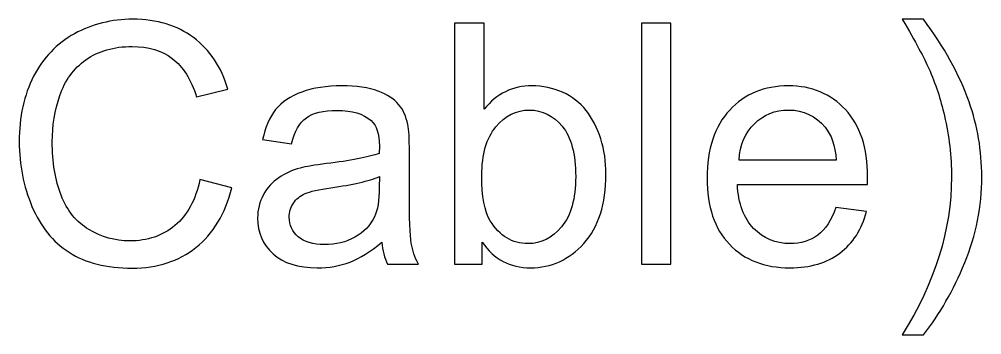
# Model space of a CAD drawing. Header units: millimetres. Extents: x 309 to 2032, y -1240 to 271.
# Drawn here: x 984.5 to 1057.2, y -52.3 to -28.4 of the extents above; entities that cross this region are included whole.
import ezdxf

# ---------------------------------------------------------------- set-up
doc = ezdxf.new("R2010")
doc.units = ezdxf.units.MM
doc.header["$MEASUREMENT"] = 0
doc.layers.add('Layer 1', color=7, linetype='Continuous')

msp = doc.modelspace()

# ---------------------------------------------------------------- linework, layer by layer
at = {"layer": 'Layer 1', "color": 250}
for points, knots in [([(998.1567, -40.558), (998.1567, -40.558), (1000.5697, -41.1676), (1000.5697, -41.1676), (1000.0659, -43.1445), (999.16, -44.6474), (997.8519, -45.6845), (996.5438, -46.7217), (994.9436, -47.2424), (993.0513, -47.2424), (991.0955, -47.2424), (989.5038, -46.8445), (988.2761, -46.0444), (987.0484, -45.2485), (986.1171, -44.0928), (985.4779, -42.5815), (984.8386, -41.066), (984.5169, -39.4446), (984.5169, -37.7089), (984.5169, -35.8166), (984.8767, -34.1656), (985.6006, -32.7559), (986.3245, -31.3462), (987.3532, -30.2752), (988.6867, -29.5428), (990.0202, -28.8105), (991.4892, -28.4464), (993.0894, -28.4464), (994.9097, -28.4464), (996.438, -28.9078), (997.6741, -29.8349), (998.9145, -30.762), (999.7781, -32.0617), (1000.2649, -33.7381), (1000.2649, -33.7381), (997.9027, -34.2969), (997.9027, -34.2969), (997.4836, -32.9761), (996.8698, -32.0109), (996.0697, -31.4097), (995.2696, -30.8044), (994.262, -30.5038), (993.0471, -30.5038), (991.6543, -30.5038), (990.4859, -30.8382), (989.5503, -31.5071), (988.6148, -32.176), (987.9544, -33.0777), (987.5776, -34.2037), (987.1966, -35.334), (987.0061, -36.4982), (987.0061, -37.6962), (987.0061, -39.2414), (987.2305, -40.5918), (987.6792, -41.7433), (988.1279, -42.899), (988.8264, -43.7584), (989.7747, -44.3299), (990.723, -44.9014), (991.7474, -45.185), (992.8523, -45.185), (994.1985, -45.185), (995.3331, -44.7955), (996.2644, -44.0208), (997.1957, -43.2419), (997.8265, -42.0904), (998.1567, -40.558)], [0, 0, 0, 0, 0.0454545, 0.0454545, 0.0454545, 0.0909091, 0.0909091, 0.0909091, 0.1363636, 0.1363636, 0.1363636, 0.1818182, 0.1818182, 0.1818182, 0.2272727, 0.2272727, 0.2272727, 0.2727273, 0.2727273, 0.2727273, 0.3181818, 0.3181818, 0.3181818, 0.3636364, 0.3636364, 0.3636364, 0.4090909, 0.4090909, 0.4090909, 0.4545455, 0.4545455, 0.4545455, 0.5, 0.5, 0.5, 0.5454545, 0.5454545, 0.5454545, 0.5909091, 0.5909091, 0.5909091, 0.6363636, 0.6363636, 0.6363636, 0.6818182, 0.6818182, 0.6818182, 0.7272727, 0.7272727, 0.7272727, 0.7727273, 0.7727273, 0.7727273, 0.8181818, 0.8181818, 0.8181818, 0.8636364, 0.8636364, 0.8636364, 0.9090909, 0.9090909, 0.9090909, 0.9545455, 0.9545455, 0.9545455, 1, 1, 1, 1]), ([(1019.4503, -46.9376), (1019.4503, -46.9376), (1017.3675, -46.9376), (1017.3675, -46.9376), (1017.3675, -46.9376), (1017.3675, -28.7512), (1017.3675, -28.7512), (1017.3675, -28.7512), (1019.6027, -28.7512), (1019.6027, -28.7512), (1019.6027, -28.7512), (1019.6027, -35.2409), (1019.6027, -35.2409), (1020.5467, -34.064), (1021.749, -33.4756), (1023.2137, -33.4756), (1024.0223, -33.4756), (1024.7928, -33.6365), (1025.5167, -33.9624), (1026.2406, -34.2884), (1026.8332, -34.7498), (1027.3031, -35.3383), (1027.7688, -35.9309), (1028.1371, -36.6421), (1028.3996, -37.4761), (1028.6663, -38.3058), (1028.7975, -39.1991), (1028.7975, -40.1473), (1028.7975, -42.3995), (1028.2387, -44.1436), (1027.1253, -45.3713), (1026.0077, -46.6032), (1024.67, -47.217), (1023.1079, -47.217), (1021.5543, -47.217), (1020.3351, -46.5693), (1019.4503, -45.2781), (1019.4503, -45.2781), (1019.4503, -46.9376), (1019.4503, -46.9376)], [0, 0, 0, 0, 0.0769231, 0.0769231, 0.0769231, 0.1538462, 0.1538462, 0.1538462, 0.2307692, 0.2307692, 0.2307692, 0.3076923, 0.3076923, 0.3076923, 0.3846154, 0.3846154, 0.3846154, 0.4615385, 0.4615385, 0.4615385, 0.5384615, 0.5384615, 0.5384615, 0.6153846, 0.6153846, 0.6153846, 0.6923077, 0.6923077, 0.6923077, 0.7692308, 0.7692308, 0.7692308, 0.8461538, 0.8461538, 0.8461538, 0.9230769, 0.9230769, 0.9230769, 1, 1, 1, 1]), ([(1031.4687, -46.9376), (1031.4687, -46.9376), (1031.4687, -28.7512), (1031.4687, -28.7512), (1031.4687, -28.7512), (1033.7039, -28.7512), (1033.7039, -28.7512), (1033.7039, -28.7512), (1033.7039, -46.9376), (1033.7039, -46.9376), (1033.7039, -46.9376), (1031.4687, -46.9376), (1031.4687, -46.9376)], [0, 0, 0, 0, 0.25, 0.25, 0.25, 0.5, 0.5, 0.5, 0.75, 0.75, 0.75, 1, 1, 1, 1]), ([(1052.7623, -52.2716), (1052.7623, -52.2716), (1051.1621, -52.2716), (1051.1621, -52.2716), (1053.6344, -48.305), (1054.8705, -44.3341), (1054.8705, -40.359), (1054.8705, -38.8054), (1054.6927, -37.2644), (1054.3371, -35.7362), (1054.0577, -34.4958), (1053.664, -33.3063), (1053.1602, -32.1633), (1052.8385, -31.4224), (1052.1696, -30.1821), (1051.1621, -28.4464), (1051.1621, -28.4464), (1052.7623, -28.4464), (1052.7623, -28.4464), (1054.3117, -30.5207), (1055.4589, -32.6035), (1056.204, -34.6948), (1056.839, -36.494), (1057.1565, -38.3778), (1057.1565, -40.3463), (1057.1565, -42.5773), (1056.7289, -44.7363), (1055.8738, -46.8191), (1055.0229, -48.9019), (1053.9857, -50.718), (1052.7623, -52.2716)], [0, 0, 0, 0, 0.1, 0.1, 0.1, 0.2, 0.2, 0.2, 0.3, 0.3, 0.3, 0.4, 0.4, 0.4, 0.5, 0.5, 0.5, 0.6, 0.6, 0.6, 0.7, 0.7, 0.7, 0.8, 0.8, 0.8, 0.9, 0.9, 0.9, 1, 1, 1, 1]), ([(1011.8769, -45.2866), (1011.0472, -45.9936), (1010.2471, -46.4889), (1009.4808, -46.781), (1008.7146, -47.0731), (1007.8933, -47.217), (1007.0128, -47.217), (1005.565, -47.217), (1004.4516, -46.8656), (1003.6727, -46.1587), (1002.8938, -45.4559), (1002.5043, -44.5542), (1002.5043, -43.4578), (1002.5043, -42.8143), (1002.6525, -42.2259), (1002.9446, -41.6925), (1003.2409, -41.1591), (1003.6261, -40.7358), (1004.1003, -40.414), (1004.5786, -40.0923), (1005.112, -39.8468), (1005.7089, -39.6817), (1006.1492, -39.5674), (1006.8138, -39.4573), (1007.6986, -39.3472), (1009.502, -39.1356), (1010.8355, -38.8773), (1011.6864, -38.581), (1011.6949, -38.2762), (1011.6991, -38.0815), (1011.6991, -38.001), (1011.6991, -37.0951), (1011.4874, -36.4559), (1011.0641, -36.0833), (1010.4926, -35.5796), (1009.6417, -35.3298), (1008.5156, -35.3298), (1007.4615, -35.3298), (1006.6826, -35.5161), (1006.1831, -35.8844), (1005.6793, -36.2527), (1005.311, -36.9046), (1005.0697, -37.8444), (1005.0697, -37.8444), (1002.8853, -37.5396), (1002.8853, -37.5396), (1003.0843, -36.604), (1003.4102, -35.8463), (1003.8674, -35.2705), (1004.3246, -34.6948), (1004.985, -34.2545), (1005.8486, -33.9413), (1006.708, -33.6322), (1007.7113, -33.4756), (1008.8458, -33.4756), (1009.9719, -33.4756), (1010.8905, -33.6068), (1011.5975, -33.8735), (1012.3002, -34.1402), (1012.8209, -34.4704), (1013.1511, -34.8726), (1013.4813, -35.2748), (1013.7142, -35.7828), (1013.8496, -36.3966), (1013.9216, -36.7776), (1013.9597, -37.4634), (1013.9597, -38.4498), (1013.9597, -38.4498), (1013.9597, -41.4131), (1013.9597, -41.4131), (1013.9597, -43.4832), (1014.0063, -44.7913), (1014.0994, -45.3459), (1014.1883, -45.9004), (1014.3746, -46.4296), (1014.6455, -46.9376), (1014.6455, -46.9376), (1012.3087, -46.9376), (1012.3087, -46.9376), (1012.0843, -46.4677), (1011.9404, -45.9174), (1011.8769, -45.2866)], [0, 0, 0, 0, 0.037037, 0.037037, 0.037037, 0.0740741, 0.0740741, 0.0740741, 0.1111111, 0.1111111, 0.1111111, 0.1481481, 0.1481481, 0.1481481, 0.1851852, 0.1851852, 0.1851852, 0.2222222, 0.2222222, 0.2222222, 0.2592593, 0.2592593, 0.2592593, 0.2962963, 0.2962963, 0.2962963, 0.3333333, 0.3333333, 0.3333333, 0.3703704, 0.3703704, 0.3703704, 0.4074074, 0.4074074, 0.4074074, 0.4444444, 0.4444444, 0.4444444, 0.4814815, 0.4814815, 0.4814815, 0.5185185, 0.5185185, 0.5185185, 0.5555556, 0.5555556, 0.5555556, 0.5925926, 0.5925926, 0.5925926, 0.6296296, 0.6296296, 0.6296296, 0.6666667, 0.6666667, 0.6666667, 0.7037037, 0.7037037, 0.7037037, 0.7407407, 0.7407407, 0.7407407, 0.7777778, 0.7777778, 0.7777778, 0.8148148, 0.8148148, 0.8148148, 0.8518519, 0.8518519, 0.8518519, 0.8888889, 0.8888889, 0.8888889, 0.9259259, 0.9259259, 0.9259259, 0.962963, 0.962963, 0.962963, 1, 1, 1, 1]), ([(1046.1541, -42.6704), (1046.1541, -42.6704), (1048.4655, -42.9752), (1048.4655, -42.9752), (1048.1057, -44.3172), (1047.4326, -45.3628), (1046.4504, -46.1036), (1045.4683, -46.8445), (1044.2152, -47.217), (1042.687, -47.217), (1040.7651, -47.217), (1039.2411, -46.6243), (1038.115, -45.439), (1036.9889, -44.2579), (1036.4259, -42.5942), (1036.4259, -40.4564), (1036.4259, -38.2466), (1036.9932, -36.5278), (1038.1319, -35.3086), (1039.2707, -34.0852), (1040.7481, -33.4756), (1042.5642, -33.4756), (1044.3211, -33.4756), (1045.7562, -34.0725), (1046.8695, -35.2705), (1047.9829, -36.4686), (1048.5417, -38.1534), (1048.5417, -40.3251), (1048.5417, -40.4564), (1048.5375, -40.6553), (1048.529, -40.9178), (1048.529, -40.9178), (1038.7119, -40.9178), (1038.7119, -40.9178), (1038.7966, -42.3614), (1039.203, -43.4705), (1039.9396, -44.2367), (1040.6719, -45.003), (1041.5906, -45.3882), (1042.687, -45.3882), (1043.504, -45.3882), (1044.2025, -45.1723), (1044.7783, -44.7405), (1045.3582, -44.3087), (1045.8154, -43.6187), (1046.1541, -42.6704)], [0, 0, 0, 0, 0.0666667, 0.0666667, 0.0666667, 0.1333333, 0.1333333, 0.1333333, 0.2, 0.2, 0.2, 0.2666667, 0.2666667, 0.2666667, 0.3333333, 0.3333333, 0.3333333, 0.4, 0.4, 0.4, 0.4666667, 0.4666667, 0.4666667, 0.5333333, 0.5333333, 0.5333333, 0.6, 0.6, 0.6, 0.6666667, 0.6666667, 0.6666667, 0.7333333, 0.7333333, 0.7333333, 0.8, 0.8, 0.8, 0.8666667, 0.8666667, 0.8666667, 0.9333333, 0.9333333, 0.9333333, 1, 1, 1, 1]), ([(1019.4249, -40.2489), (1019.4249, -41.8237), (1019.6408, -42.9625), (1020.0684, -43.6652), (1020.7711, -44.8125), (1021.7194, -45.3882), (1022.9174, -45.3882), (1023.8953, -45.3882), (1024.7377, -44.9649), (1025.4447, -44.1182), (1026.1559, -43.2715), (1026.5115, -42.01), (1026.5115, -40.3336), (1026.5115, -38.6149), (1026.1728, -37.3491), (1025.4913, -36.5321), (1024.8097, -35.715), (1023.9842, -35.3044), (1023.019, -35.3044), (1022.0411, -35.3044), (1021.1987, -35.7277), (1020.4917, -36.5744), (1019.7805, -37.4211), (1019.4249, -38.6445), (1019.4249, -40.2489)], [0, 0, 0, 0, 0.125, 0.125, 0.125, 0.25, 0.25, 0.25, 0.375, 0.375, 0.375, 0.5, 0.5, 0.5, 0.625, 0.625, 0.625, 0.75, 0.75, 0.75, 0.875, 0.875, 0.875, 1, 1, 1, 1]), ([(1038.8389, -39.089), (1038.8389, -39.089), (1046.1795, -39.089), (1046.1795, -39.089), (1046.0821, -37.9799), (1045.7985, -37.1501), (1045.3371, -36.5956), (1044.6301, -35.7362), (1043.7072, -35.3044), (1042.5769, -35.3044), (1041.5525, -35.3044), (1040.6931, -35.6473), (1039.9946, -36.3331), (1039.3003, -37.0189), (1038.9151, -37.9375), (1038.8389, -39.089)], [0, 0, 0, 0, 0.2, 0.2, 0.2, 0.4, 0.4, 0.4, 0.6, 0.6, 0.6, 0.8, 0.8, 0.8, 1, 1, 1, 1]), ([(1011.6991, -40.3336), (1010.8863, -40.6638), (1009.6671, -40.9432), (1008.0415, -41.1718), (1007.1186, -41.303), (1006.4667, -41.4512), (1006.0857, -41.6163), (1005.7047, -41.7814), (1005.4126, -42.0227), (1005.2052, -42.336), (1004.9977, -42.6535), (1004.8919, -43.0048), (1004.8919, -43.3943), (1004.8919, -43.9827), (1005.1163, -44.478), (1005.5692, -44.8717), (1006.0222, -45.2654), (1006.6826, -45.4644), (1007.5504, -45.4644), (1008.4098, -45.4644), (1009.176, -45.2781), (1009.8491, -44.9014), (1010.518, -44.5288), (1011.0133, -44.0166), (1011.3266, -43.3689), (1011.5679, -42.8651), (1011.6864, -42.1243), (1011.6864, -41.1464), (1011.6864, -41.1464), (1011.6991, -40.3336), (1011.6991, -40.3336)], [0, 0, 0, 0, 0.1, 0.1, 0.1, 0.2, 0.2, 0.2, 0.3, 0.3, 0.3, 0.4, 0.4, 0.4, 0.5, 0.5, 0.5, 0.6, 0.6, 0.6, 0.7, 0.7, 0.7, 0.8, 0.8, 0.8, 0.9, 0.9, 0.9, 1, 1, 1, 1])]:
    msp.add_open_spline(points, degree=3, knots=knots, dxfattribs=at)

doc.saveas('drawing.dxf')
